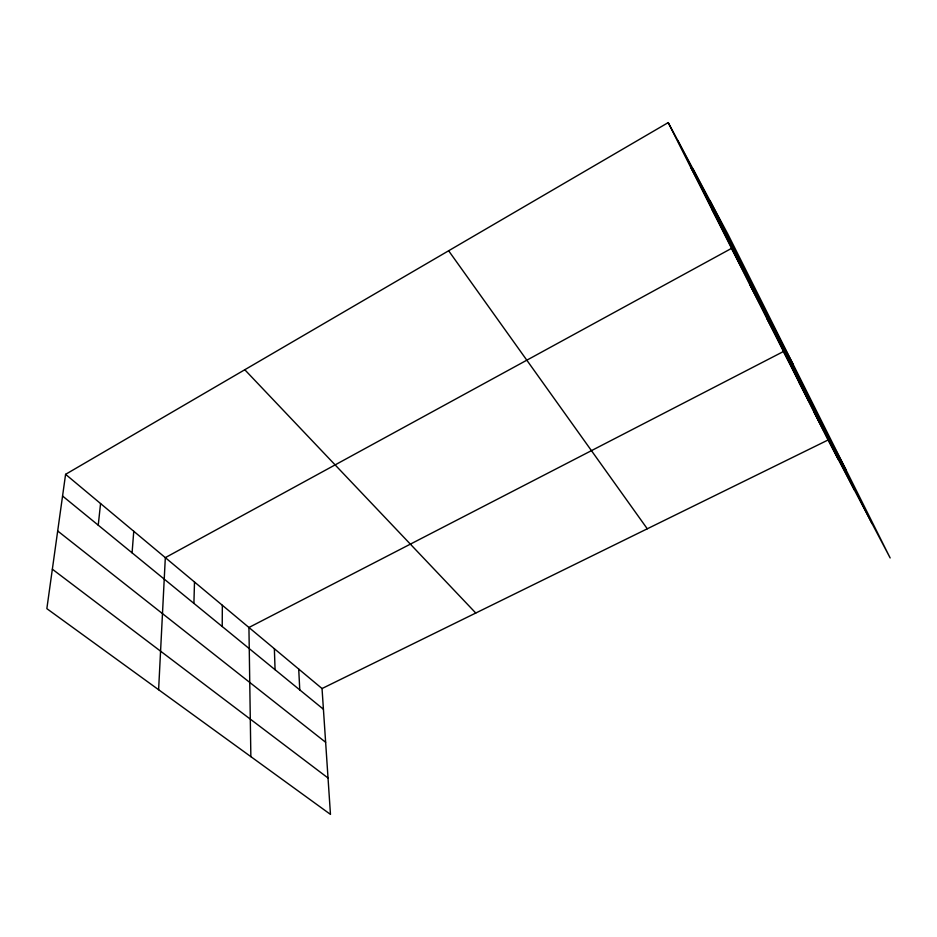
<?xml version="1.0" encoding="UTF-8"?>
<svg xmlns="http://www.w3.org/2000/svg" width="937" height="937" viewBox="0 0 937 937"><rect width="100%" height="100%" fill="white"/><g stroke="black" fill="none" stroke-linecap="round" stroke-linejoin="round"><path stroke-width="1.41" d="M222.221 626.525L222.338 605.267M193.912 603.381L194.498 582.006M158.611 689.726L165.322 557.644L731.551 248.364L793.299 364.669M132.082 552.842L133.757 531.279M98.244 525.188L100.564 503.544M65.59 474.333L46.85 608.652L330.468 814.394L322.035 688.543L65.59 474.333L668.21 122.606L727.873 234.133L890.15 557.948L828.074 439.992L668.21 122.606M322.035 688.543L828.074 439.992M52.355 569.204L328.02 777.991M57.684 530.974L325.631 742.28M62.568 496.024L323.417 709.239M244.78 369.74L475.773 613.032M448.636 250.765L647.28 528.796M690.604 167.044L700.255 185.151M711.675 208.892L721.478 227.304M749.799 284.579L759.79 303.436M767.087 318.908L777.136 337.894M845.842 469.519L783.496 351.492L248.937 627.485L250.858 756.651M799.097 382.46L809.205 401.61M813.937 411.917L824.045 431.114M693.099 169.117L854.403 490.016M677.697 140.327L838.182 459.2M710.117 200.94L872.042 523.549M298.716 669.065L299.77 689.901M274.365 648.72L275.068 669.709"/></g></svg>
